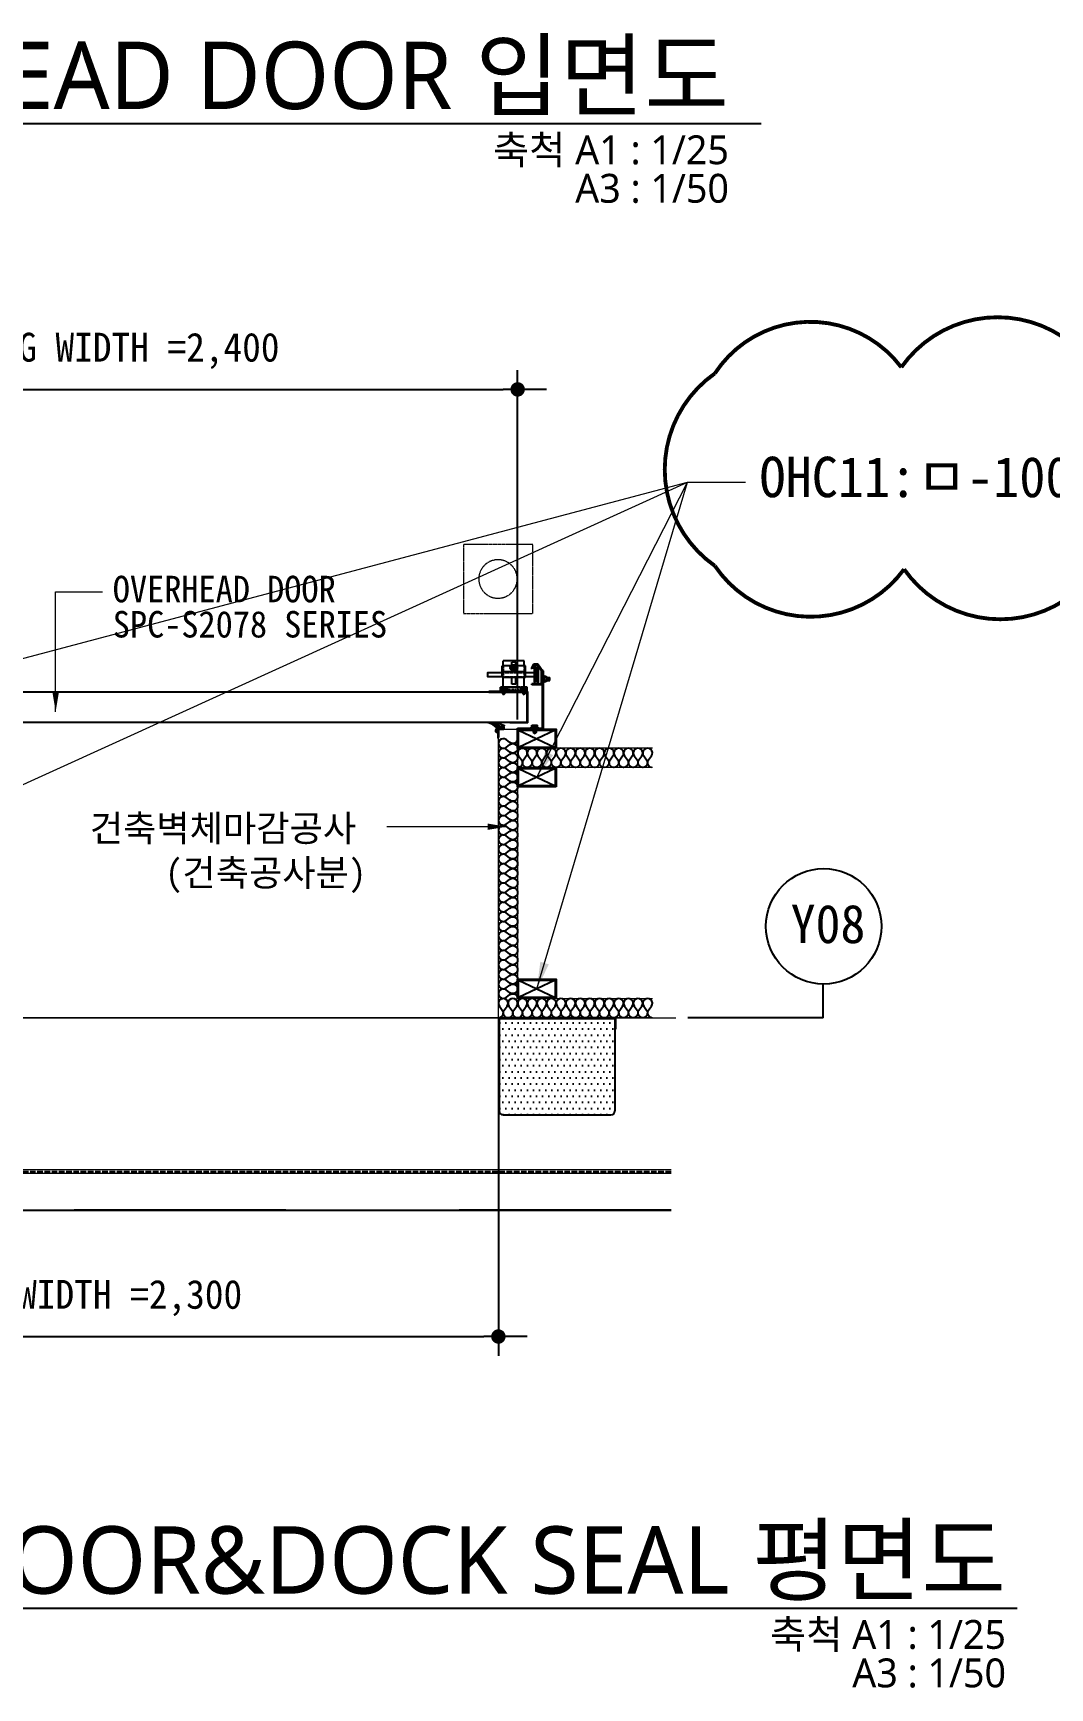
# Model space of a CAD drawing. Header units: millimetres. Extents: x 204328 to 274136, y -196910 to -178068.
# Drawn here: x 207627 to 210267, y -196893 to -192593 of the extents above; entities that cross this region are included whole.
import ezdxf
from ezdxf.enums import TextEntityAlignment as Align

# ---------------------------------------------------------------- set-up
doc = ezdxf.new("R2010")
doc.units = ezdxf.units.MM
for name, pattern in [('CEN', [62, 60, -1, 0, -1]), ('HID', [2, 1.1, -0.9]), ('HIDDEN', [0.375, 0.25, -0.125])]:
    doc.linetypes.add(name, pattern=pattern)
doc.layers.get('Defpoints').update_dxf_attribs({"color": 140})
for name, color, linetype in [('1212', 7, 'Continuous'), ('3', 3, 'Continuous'), ('dim', 7, 'Continuous'), ('HAT', 8, 'Continuous'), ('HFC-23-파이프', 3, 'Continuous'), ('OHD Frame', 2, 'Continuous'), ('OHD Panel', 5, 'Continuous'), ('Text', 3, 'Continuous')]:
    doc.layers.add(name, color=color, linetype=linetype)
for name, color, linetype, lineweight in [('A-AXIS-BUBL', 7, 'Continuous', 25), ('A-CNTL', 1, 'CEN', 15), ('A-DIMS', 7, 'Continuous', 25), ('A-ELEV-LIN3', 8, 'Continuous', 18), ('A-FLXX-HID2', 3, 'HID', 25), ('A-MKXS-TEXT1', 3, 'Continuous', 25), ('A-SECT-LIN1', 4, 'Continuous', 25), ('A-SSXM-ELEV', 8, 'Continuous', 18), ('A-WAXM-PANL', 6, 'Continuous', 20), ('A-XXXX-HID', 8, 'HIDDEN', 18), ('A-XXXX-INSL1', 15, 'Continuous', 18), ('A-XXXX-SYMB', 7, 'Continuous', 25), ('A-XXXX-TXT1', 3, 'Continuous', 25), ('A-XXXX-TXT2', 3, 'Continuous', 25)]:
    doc.layers.add(name, color=color, linetype=linetype, lineweight=lineweight)
doc.layers.add('REV-202205', color=20, linetype='Continuous', lineweight=25, plot=False)
doc.layers.add('면적용', color=30, linetype='Continuous', plot=False)
doc.styles.add('HY울릉도L', font='')
doc.styles.add('돋움체', font='')
doc.styles.add('맑은고딕', font='malgun.ttf')
doc.styles.get('HY울릉도L').set_extended_font_data('Dotum')
doc.styles.get('돋움체').set_extended_font_data('DotumChe')
doc.dimstyles.new('CDIM', dxfattribs={"dimtxt": 3, "dimasz": 1.5, "dimexe": 2, "dimexo": 1, "dimgap": 1, "dimtad": 1, "dimdec": 0, "dimrnd": 0.5, "dimzin": 0, "dimdsep": 32, "dimlunit": 6, "dimtxsty": 'HY울릉도L', "dimblk1": '_CIDOT', "dimblk2": '_CIDOT', "dimsah": 1, "dimcen": 5.5, "dimclrd": 2, "dimclre": 2, "dimclrt": 7, "dimadec": 0, "dimazin": 0, "dimtfac": 1, "dimtdec": 0, "dimtix": 1, "dimtmove": 2, "dimatfit": 1, "dimldrblk": '_CIDOT', "dimfxl": 1, "dimtolj": 1, "dimtzin": 0, "dimlwd": -1, "dimarcsym": 0})
doc.dimstyles.new('ISO-25', dxfattribs={"dimtxt": 2.5, "dimasz": 2.5, "dimexe": 1.25, "dimexo": 0.625, "dimtad": 1, "dimdsep": 46, "dimtxsty": 'Standard', "dimcen": 2.5, "dimadec": 0, "dimazin": 0, "dimtfac": 1, "dimtmove": 0, "dimatfit": 3, "dimfxl": 1, "dimarcsym": 0})

# ---------------------------------------------------------------- blocks, each defined once
blk = doc.blocks.new('b1')
at = {"layer": 'A-XXXX-HID'}
blk.add_lwpolyline([(0, 180), (180, 180), (180, 0), (0, 0), (0, 180)], dxfattribs=at)
blk.add_circle((90, 90), 50, dxfattribs=at)
blk = doc.blocks.new('2TRACK')
at = {"color": 2}
for p, q in [((-35.9, 54.2), (-35.9, 21)), ((-33.6, 54.2), (-33.6, 21.7)), ((-33.1, 57), (-7.9, 57)), ((-33.1, 54.7), (-7.9, 54.7)), ((-7.9, 57), (-7.9, 54.7)), ((-35.9, 21), (-23.7, 3.5)), ((-33.6, 21.7), (-22.5, 5.8)), ((-23.7, 3.5), (-12.1, 3.5)), ((-22.5, 5.8), (-13.5, 5.8)), ((-13.5, 5.8), (-8.3, 15.5)), ((-12.1, 3.5), (-6.3, 14.4)), ((-8.3, 15.5), (-6.3, 14.4))]:
    blk.add_line(p, q, dxfattribs=at)
for radius in [2.8, 0.5]:
    blk.add_arc((-33.1, 54.2), radius, 90, 180, dxfattribs=at)
blk = doc.blocks.new('78t angle')
at = {"color": 2}
for p, q in [((-45.3, 37.5), (-45.3, 35.2)), ((-45.3, 37.5), (18.9, 37.5)), ((-45.3, 35.2), (18.9, 35.2)), ((19.4, 34.7), (19.4, -113.5)), ((21.7, 34.7), (21.7, -113.5)), ((21.7, -113.5), (19.4, -113.5))]:
    blk.add_line(p, q, dxfattribs=at)
for radius in [2.8, 0.5]:
    blk.add_arc((18.9, 34.7), radius, 0, 90, dxfattribs=at)
blk = doc.blocks.new('프레임100X50X2.3T')
at = {"color": 1}
for p, q in [((105125.2, -46858.7), (105170.6, -46763.3)), ((105125.2, -46763.3), (105170.6, -46858.7))]:
    blk.add_line(p, q, dxfattribs=at)
at = {"layer": 'OHD Frame'}
for points in [[(105172.9, -46761), (105172.9, -46861), (105122.9, -46861), (105122.9, -46761)], [(105170.6, -46763.3), (105170.6, -46858.7), (105125.2, -46858.7), (105125.2, -46763.3)]]:
    blk.add_lwpolyline(points, close=True, dxfattribs=at)
blk = doc.blocks.new('_CIDOT')
at = {"color": 0, "linetype": 'ByBlock'}
blk.add_line((2, 0), (-1, 0), dxfattribs=at)
at = {"color": 0, "linetype": 'ByBlock', "const_width": 0.5}
blk.add_lwpolyline([(-0.25, 0, 1), (0.25, 0, 1)], format="xyb", close=True, dxfattribs=at)
blk = doc.blocks.new('*D64')
at = {"layer": 'A-DIMS', "lineweight": -2, "transparency": 16777216}
for p, q in [((206535.5, -195176.4), (206535.5, -196029.8)), ((208835.5, -195176.4), (208835.5, -196029.8))]:
    blk.add_line(p, q, dxfattribs=at)
at = {"layer": 'A-DIMS', "transparency": 16777216}
blk.add_line((206573, -195979.8), (208798, -195979.8), dxfattribs=at)
at = {"layer": 'Defpoints', "color": 0, "transparency": 16777216}
for p in [(206535.5, -195151.4), (208835.5, -195151.4), (208835.5, -195979.8)]:
    blk.add_point(p, dxfattribs=at)
at = {"layer": 'A-DIMS', "transparency": 16777216, "xscale": 37.5, "yscale": 37.5, "zscale": 37.5, "rotation": 180}
blk.add_blockref('_CIDOT', (206535.5, -195979.8), dxfattribs=at)
at = {"layer": 'A-DIMS', "transparency": 16777216, "xscale": 37.5, "yscale": 37.5, "zscale": 37.5}
blk.add_blockref('_CIDOT', (208835.5, -195979.8), dxfattribs=at)
at = {"layer": 'A-DIMS', "color": 3, "transparency": 16777216, "insert": (207685.5, -195879.8), "char_height": 75, "attachment_point": 5, "style": '돋움체'}
blk.add_mtext('\\A1;OPENING WIDTH =2,300', dxfattribs=at)
blk = doc.blocks.new('*D65')
at = {"layer": 'A-DIMS', "lineweight": -2, "transparency": 16777216}
for p, q in [((206485.5, -194376.4), (206485.5, -193468.8)), ((208885.5, -194376.4), (208885.5, -193468.8))]:
    blk.add_line(p, q, dxfattribs=at)
at = {"layer": 'A-DIMS', "transparency": 16777216}
blk.add_line((206523, -193518.8), (208848, -193518.8), dxfattribs=at)
at = {"layer": 'Defpoints', "color": 0, "transparency": 16777216}
for p in [(208885.5, -193518.8), (206485.5, -194401.4), (208885.5, -194401.4)]:
    blk.add_point(p, dxfattribs=at)
at = {"layer": 'A-DIMS', "transparency": 16777216, "xscale": 37.5, "yscale": 37.5, "zscale": 37.5, "rotation": 180}
blk.add_blockref('_CIDOT', (206485.5, -193518.8), dxfattribs=at)
at = {"layer": 'A-DIMS', "transparency": 16777216, "xscale": 37.5, "yscale": 37.5, "zscale": 37.5}
blk.add_blockref('_CIDOT', (208885.5, -193518.8), dxfattribs=at)
at = {"layer": 'A-DIMS', "color": 3, "transparency": 16777216, "insert": (207685.5, -193418.8), "char_height": 75, "attachment_point": 5, "style": '돋움체'}
blk.add_mtext('\\A1;OHD OPENING WIDTH =2,400', dxfattribs=at)

msp = doc.modelspace()

# ---------------------------------------------------------------- hatches: boundary and pattern name
h = msp.add_hatch()
h.set_pattern_fill('DOTS', color=256, scale=10)
h.set_pattern_definition([(0, (-62758.128, -65259.507), (7.9375, 15.875), [0, -15.875])])
h.paths.add_polyline_path([(209127.8, -195403.7, 0.414214), (209137.8, -195393.7), (209137.8, -195153.7), (208837.8, -195153.7), (208837.8, -195393.7, 0.414214), (208847.8, -195403.7)])
at = {"layer": 'HFC-23-파이프'}
h = msp.add_hatch(color=7, dxfattribs=at)
h.dxf.hatch_style = 1
h.paths.add_polyline_path([(208839.4, -194397), (208835.5, -194397), (208835.5, -194398.9), (208848.5, -194398.9), (208848.5, -194397), (208844.5, -194397), (208844.5, -194395.4), (208847.8, -194395.4), (208849, -194395.2), (208851.1, -194392.4), (208840.1, -194387.4), (208832.7, -194385.6), (208839.7, -194388.2), (208847.7, -194392.7), (208845.4, -194393.5), (208841.1, -194394.4), (208837.5, -194392.6), (208829.4, -194387.6), (208822.8, -194384.4), (208821.4, -194384.2), (208821.4, -194384.2), (208827.4, -194387.6), (208834.8, -194393.2), (208834.8, -194395.4), (208839.4, -194395.4)])
h.paths.add_polyline_path([(208831.7, -194400.5, -0.154527), (208831.7, -194401.1), (208830.8, -194403.6, -0.170014), (208830.4, -194404.1, 1.840759), (208833.4, -194405.5), (208833.5, -194401.9), (208832.3, -194395.2), (208823.7, -194389.6), (208813.2, -194385.1), (208808.1, -194384.2), (208811.1, -194385.2), (208821.7, -194390.6), (208830.7, -194397)])

# ---------------------------------------------------------------- linework, layer by layer
at = {"color": 4}
for p, q in [((208845.1, -194267.1), (208845.1, -194252.5)), ((208902.5, -194223.8), (208847.5, -194223.8)), ((208847.5, -194237.1), (208847.5, -194223.8)), ((208902.5, -194237.1), (208902.5, -194223.8)), ((208905.6, -194267.1), (208905.6, -194252.5)), ((208857.2, -194292.3), (208840.7, -194292.3)), ((208840.7, -194303.8), (208840.7, -194292.3)), ((208910, -194301.6), (208840.7, -194301.6)), ((208847.5, -194292.3), (208847.5, -194267.1)), ((208857.2, -194292.3), (208857.2, -194301.6)), ((208858.4, -194293.9), (208857.2, -194293.9)), ((208858.4, -194300), (208857.2, -194300)), ((208892.4, -194292.3), (208858.4, -194292.3)), ((208858.4, -194292.3), (208858.4, -194301.6)), ((208881.1, -194285.1), (208870.1, -194285.1)), ((208892.4, -194292.3), (208892.4, -194301.6)), ((208893.5, -194293.9), (208892.4, -194293.9)), ((208893.5, -194300), (208892.4, -194300)), ((208910, -194292.3), (208893.5, -194292.3)), ((208893.5, -194292.3), (208893.5, -194301.6)), ((208902.5, -194292.3), (208902.5, -194267.1)), ((208910, -194303.8), (208910, -194292.3))]:
    msp.add_line(p, q, dxfattribs=at)
at = {"color": 1, "linetype": 'HIDDEN', "ltscale": 3}
for p, q in [((208845.1, -194254.3), (208905.6, -194254.3)), ((208845.1, -194265.3), (208905.6, -194265.3))]:
    msp.add_line(p, q, dxfattribs=at)
at = {"color": 8, "linetype": 'HIDDEN', "ltscale": 3}
for p, q in [((208847.5, -194237.1), (208847.5, -194267.1)), ((208902.5, -194237.1), (208902.5, -194267.1))]:
    msp.add_line(p, q, dxfattribs=at)
at = {"color": 2}
for p, q in [((208810.7, -194305.4), (208910.5, -194305.4)), ((208910.5, -194383.4), (208910.5, -194305.4)), ((208912.1, -194385), (208912.1, -194303.8)), ((208865.6, -194385), (208865.6, -194383.4)), ((208865.6, -194383.4), (208910.5, -194383.4))]:
    msp.add_line(p, q, dxfattribs=at)
for p, q in [((208829.5, -194401.2), (208829.5, -194401.9)), ((208831.7, -194400.5), (208830.7, -194397)), ((208830.8, -194403.6), (208831.7, -194401.1)), ((208831, -194401.2), (208831, -194402.8)), ((208834, -194395.9), (208834, -194405.9)), ((208834, -194410.7), (208834, -194423.7)), ((208834.5, -194395.4), (208838.2, -194395.4)), ((208835.5, -194396.9), (208835.5, -194399.9)), ((208835.5, -194396.9), (208838.2, -194396.9)), ((208839.4, -194397), (208835.5, -194397)), ((208835.5, -194397), (208835.5, -194398.9)), ((208835.5, -194398.9), (208848.5, -194398.9)), ((208835.5, -194399.9), (208848.5, -194399.9)), ((208835.5, -194401.9), (208835.5, -194423.7)), ((208836, -194401.4), (208849.5, -194401.4)), ((208839.4, -194395.4), (208839.4, -194397)), ((208844.5, -194397), (208844.5, -194395.4)), ((208844.5, -194395.4), (208847.8, -194395.4)), ((208848.5, -194397), (208844.5, -194397)), ((208845.7, -194395.4), (208849.5, -194395.4)), ((208845.7, -194396.9), (208848.5, -194396.9)), ((208848.5, -194396.9), (208848.5, -194399.9)), ((208848.5, -194398.9), (208848.5, -194397)), ((208850, -194395.9), (208850, -194400.9)), ((209678.7, -195151.4), (209327.4, -195151.4))]:
    msp.add_line(p, q)
at = {"color": 7}
for p, q in [((208887.8, -194503.7), (208983.2, -194549.1)), ((208983.2, -194503.7), (208887.8, -194549.1)), ((208887.8, -195053.7), (208983.2, -195099.1)), ((208983.2, -195053.7), (208887.8, -195099.1))]:
    msp.add_line(p, q, dxfattribs=at)
at = {"color": 3}
for points in [[(208845.1, -194265.3), (208808.4, -194265.3), (208808.4, -194254.3), (208845.1, -194254.3)], [(208905.6, -194254.3), (208928.4, -194254.3)], [(208928.4, -194265.3), (208905.6, -194265.3)]]:
    msp.add_lwpolyline(points, dxfattribs=at)
msp.add_lwpolyline([(208928.4, -194242.1), (208928.4, -194277.6, 0.414214), (208933.9, -194283.1), (208933.9, -194283.1, 0.414214), (208939.4, -194277.6), (208939.4, -194242.1, 0.414214), (208933.9, -194236.6), (208933.9, -194236.6, 0.414214)], format="xyb", close=True, dxfattribs=at)
for points in [[(208830.7, -194397), (208821.7, -194390.6), (208811.1, -194385.2), (208808.1, -194384.2), (208813.2, -194385.1), (208823.7, -194389.6), (208832.3, -194395.2), (208833.5, -194401.9), (208833.4, -194405.5)], [(208839.4, -194395.4), (208834.8, -194395.4), (208834.8, -194393.2), (208827.4, -194387.6), (208821.4, -194384.2), (208822.8, -194384.4), (208829.4, -194387.6), (208837.5, -194392.6), (208841.1, -194394.4), (208845.4, -194393.5), (208847.7, -194392.7), (208839.7, -194388.2), (208832.7, -194385.6), (208840.1, -194387.4), (208851.1, -194392.4), (208849, -194395.2), (208847.8, -194395.4)]]:
    msp.add_lwpolyline(points)
for centre, radius, start, end in [((208831.5, -194405.9), 4, 126.8699, 287.4576), ((208831.5, -194405.9), 2.5, 115.3769, 0), ((208828.5, -194401.9), 1, 306.8699, 0), ((208830.2, -194401.2), 0.75, 0, 180), ((208831.5, -194405.8), 2, 122.2035, 8.1507), ((208830, -194402.8), 1, 295.3769, 0), ((208829.9, -194403.3), 1, 302.2035, 340.7988), ((208830.7, -194400.8), 1, 340.7988, 15.9357), ((208833, -194410.7), 1, 0, 107.4576), ((208834.5, -194395.9), 0.5, 90, 180), ((208834.7, -194423.7), 0.75, 180, 0), ((208836, -194401.9), 0.5, 90, 180), ((208838.2, -194396.2), 0.75, 270, 90), ((208845.7, -194396.2), 0.75, 90, 270), ((208849.5, -194395.9), 0.5, 0, 90), ((208849.5, -194400.9), 0.5, 270, 0)]:
    msp.add_arc(centre, radius, start, end)
at = {"layer": '1212', "color": 4}
for p, q in [((208868.7, -194237.1), (208845.1, -194237.1)), ((208845.1, -194252.5), (208845.1, -194237.1)), ((208905.6, -194252.5), (208845.1, -194252.5)), ((208870.1, -194235.3), (208870.1, -194227.3)), ((208881.1, -194227.3, 0), (208870.1, -194227.3, 0)), ((208881.1, -194235.8), (208881.1, -194227.3)), ((208905.6, -194237.1), (208882.1, -194237.1)), ((208905.6, -194252.5), (208905.6, -194237.1)), ((208910, -194301.6), (208840.7, -194301.6)), ((208905.6, -194267.1), (208845.1, -194267.1)), ((208870.1, -194285.1), (208870.1, -194267.1)), ((208881.1, -194285.1), (208881.1, -194267.1))]:
    msp.add_line(p, q, dxfattribs=at)
at = {"layer": '1212', "color": 3}
for p, q in [((208870.9, -194234.2), (208865.6, -194241)), ((208865.6, -194241), (208865.6, -194243.3)), ((208870.9, -194251.2), (208865.6, -194243.3)), ((208870.9, -194234.2), (208879.8, -194234.2)), ((208870.9, -194251.2), (208870.9, -194248.2)), ((208870.9, -194251.2), (208879.8, -194251.2)), ((208871.1, -194239.1), (208871.1, -194241.3)), ((208879.7, -194239.1), (208879.7, -194241.3)), ((208879.8, -194234.2), (208885.2, -194241)), ((208879.8, -194251.2), (208885.2, -194243.3)), ((208879.8, -194251.2), (208879.8, -194248.2)), ((208885.2, -194241), (208885.2, -194243.3)), ((208952.5, -194278.7), (208952.5, -194263.7)), ((208952.5, -194278.4), (208952.5, -194263.9)), ((208954.5, -194278.7), (208954.5, -194263.7)), ((208954.5, -194263.9), (208959.5, -194263.9)), ((208959.5, -194263.9), (208959.5, -194278.4)), ((208842.6, -194300), (208855, -194300)), ((208842.6, -194301.6), (208842.6, -194300)), ((208843.9, -194296.1), (208853.7, -194296.1)), ((208843.9, -194300), (208843.9, -194296.1)), ((208848.8, -194305.4), (208846.4, -194308.1)), ((208846.4, -194305.4), (208846.4, -194310)), ((208846.5, -194300), (208846.5, -194296.1)), ((208850.9, -194305.4), (208846.5, -194310.1)), ((208851.3, -194307.2), (208847.6, -194311.2)), ((208851.2, -194300), (208851.2, -194296.1)), ((208851.3, -194305.4), (208851.3, -194310)), ((208853.7, -194300), (208853.7, -194296.1)), ((208855, -194301.6), (208855, -194300)), ((208895.3, -194301.6), (208895.3, -194300)), ((208895.3, -194300), (208907.7, -194300)), ((208896.6, -194296.1), (208906.5, -194296.1)), ((208896.6, -194300), (208896.6, -194296.1)), ((208901.5, -194305.4), (208899.1, -194308.1)), ((208899.1, -194305.4), (208899.1, -194310)), ((208899.2, -194300), (208899.2, -194296.1)), ((208903.6, -194305.4), (208899.2, -194310.1)), ((208904, -194307.2), (208900.3, -194311.2)), ((208903.9, -194300), (208903.9, -194296.1)), ((208904, -194305.4), (208904, -194310)), ((208906.5, -194300), (208906.5, -194296.1)), ((208907.7, -194301.6), (208907.7, -194300)), ((208959.5, -194267.5), (208954.5, -194267.5)), ((208959.5, -194274.8), (208954.5, -194274.8)), ((208959.5, -194278.4), (208954.5, -194278.4)), ((208959.5, -194267.2), (208969.2, -194267.2)), ((208959.5, -194269.3), (208959.8, -194267.2)), ((208959.5, -194275.2), (208969.2, -194275.2)), ((208960.2, -194275.2), (208961.5, -194267.2)), ((208961.9, -194275.2), (208963.3, -194267.2)), ((208963.7, -194275.2), (208965, -194267.2)), ((208965.4, -194275.2), (208966.7, -194267.2)), ((208967.1, -194275.2), (208968.5, -194267.2)), ((208968.9, -194275.2), (208969.2, -194273.2)), ((208969.2, -194275.2), (208969.2, -194267.2)), ((208846.4, -194310), (208848.8, -194312.5)), ((208851.3, -194310), (208848.8, -194312.5)), ((208899.1, -194310), (208901.5, -194312.5)), ((208904, -194310), (208901.5, -194312.5)), ((208922.5, -194396.7), (208922.5, -194391.2)), ((208922.5, -194391.2), (208936.8, -194391.2)), ((208926.3, -194396.7), (208926.3, -194391.2)), ((208933, -194396.7), (208933, -194391.2)), ((208936.8, -194396.7), (208936.8, -194391.2)), ((208920.7, -194396.7), (208938.6, -194396.7)), ((208920.7, -194399.1), (208920.7, -194396.7)), ((208929.6, -194403.7), (208926.1, -194407.5)), ((208926.1, -194403.7), (208926.1, -194410.3)), ((208926.6, -194403.7), (208926.1, -194404.3)), ((208926.1, -194410.3), (208929.7, -194413.9)), ((208932.6, -194403.7), (208926.4, -194410.5)), ((208933.2, -194406.3), (208927.9, -194412.1)), ((208933.2, -194410.3), (208929.7, -194413.9)), ((208933.2, -194403.7), (208933.2, -194410.3)), ((208938.6, -194399.1), (208938.6, -194396.7))]:
    msp.add_line(p, q, dxfattribs=at)
at = {"layer": '1212', "color": 2}
for p, q in [((208810.7, -194303.8), (208810.7, -194305.4)), ((208912.1, -194303.8), (208810.7, -194303.8)), ((208912.1, -194385), (208865.6, -194385))]:
    msp.add_line(p, q, dxfattribs=at)
at = {"layer": '1212', "linetype": 'HIDDEN', "ltscale": 10}
for p, q in [((208857.2, -194293.9), (208840.7, -194293.9)), ((208842.6, -194300), (208840.7, -194300)), ((208857.2, -194300), (208855, -194300)), ((208892.4, -194293.9), (208858.4, -194293.9)), ((208892.4, -194300), (208858.4, -194300)), ((208893.5, -194293.9), (208910, -194293.9)), ((208893.5, -194300), (208895.3, -194300)), ((208907.7, -194300), (208910, -194300))]:
    msp.add_line(p, q, dxfattribs=at)
at = {"layer": '1212'}
for p, q in [((208855, -194301.6), (208842.6, -194301.6)), ((208907.7, -194301.6), (208895.3, -194301.6))]:
    msp.add_line(p, q, dxfattribs=at)
at = {"layer": '1212', "color": 3}
msp.add_lwpolyline([(208947.9, -194277.5), (208947.9, -194264.9)], dxfattribs=at)
for centre, radius, start, end in [((208834.4, -194270.8), 42.9, 31.6998, 43.4248), ((208875.4, -194274.1), 26.2, 80.2075, 99.7925), ((208916.4, -194270.8), 42.9, 136.5752, 148.3002), ((208967.2, -194271.2), 20.3, 161.9614, 198.0386), ((208953.5, -194263.7), 1, 90, 180), ((208953.5, -194263.7), 1, 0, 90), ((208953.5, -194278.7), 1, 180, 270), ((208953.5, -194278.7), 1, 270, 0)]:
    msp.add_arc(centre, radius, start, end, dxfattribs=at)
msp.add_ellipse((208875.4, -194241.3), major_axis=(-7.39, 0), ratio=0.851726, dxfattribs=at)
for points, knots in [([(208871.1, -194239.1), (208871.1, -194239.5), (208871.1, -194239.8), (208871.4, -194240.4), (208871.7, -194240.8), (208872.3, -194241.4), (208872.7, -194241.7), (208873.7, -194242.1), (208874.2, -194242.3), (208875.3, -194242.4), (208875.9, -194242.4), (208877, -194242.1), (208877.5, -194241.9), (208878.4, -194241.4), (208878.8, -194241.1), (208879.3, -194240.5), (208879.5, -194240.2), (208879.7, -194239.5), (208879.7, -194239.2), (208879.6, -194238.6), (208879.5, -194238.2), (208879.2, -194237.6), (208878.9, -194237.2), (208878.1, -194236.7), (208877.7, -194236.4), (208876.7, -194236.1), (208876.1, -194235.9), (208875, -194235.9), (208874.4, -194236), (208873.3, -194236.3), (208872.8, -194236.5), (208872.1, -194237.1), (208871.8, -194237.4), (208871.3, -194238.1), (208871.2, -194238.4), (208871.1, -194238.9), (208871.1, -194239), (208871.1, -194239.1)], [0, 0, 0, 0, 0.360137, 0.360137, 0.720273, 0.720273, 1.08041, 1.08041, 1.440547, 1.440547, 1.800683, 1.800683, 2.16082, 2.16082, 2.520957, 2.520957, 2.881093, 2.881093, 3.24123, 3.24123, 3.601367, 3.601367, 3.961504, 3.961504, 4.32164, 4.32164, 4.681777, 4.681777, 5.041914, 5.041914, 5.40205, 5.40205, 5.762187, 5.762187, 6.122324, 6.122324, 6.283185, 6.283185, 6.283185, 6.283185]), ([(208871.1, -194241.3), (208871.1, -194241.6), (208871.1, -194242), (208871.4, -194242.6), (208871.7, -194243), (208872.3, -194243.6), (208872.7, -194243.8), (208873.7, -194244.3), (208874.2, -194244.4), (208875.3, -194244.6), (208875.9, -194244.5), (208877, -194244.3), (208877.5, -194244.1), (208878.4, -194243.6), (208878.8, -194243.3), (208879.3, -194242.7), (208879.5, -194242.3), (208879.7, -194241.8), (208879.7, -194241.6), (208879.7, -194241.3)], [6.283185, 6.283185, 6.283185, 6.283185, 6.643322, 6.643322, 7.003459, 7.003459, 7.363595, 7.363595, 7.723732, 7.723732, 8.083869, 8.083869, 8.444005, 8.444005, 8.804142, 8.804142, 9.164279, 9.164279, 9.424826, 9.424826, 9.424826, 9.424826])]:
    msp.add_open_spline(points, degree=3, knots=knots, dxfattribs=at)
at = {"layer": '3', "color": 8}
for points in [[(208928.9, -194277.8), (208928.9, -194241.8)], [(208930, -194279.3), (208930, -194240.3)], [(208931.9, -194279.9), (208931.9, -194239.7)], [(208935.1, -194279.9), (208935.1, -194239.7)], [(208937.1, -194279.3), (208937.1, -194240.3)], [(208938.2, -194277.8), (208938.2, -194241.8)]]:
    msp.add_lwpolyline(points, dxfattribs=at)
at = {"layer": 'A-AXIS-BUBL', "ltscale": 0.2}
msp.add_line((209678.7, -195151.4), (209678.7, -195063.9), dxfattribs=at)
msp.add_circle((209680.1, -194913.9), 150, dxfattribs=at)
at = {"layer": 'A-CNTL', "ltscale": 300}
msp.add_lwpolyline([(206138.1, -195151.4), (209296.4, -195151.4)], dxfattribs=at)
at = {"layer": 'A-ELEV-LIN3'}
for q in [(206535.5, -195151.4), (206585.5, -195151.4)]:
    msp.add_line((208835.5, -195151.4), q, dxfattribs=at)
at = {"layer": 'A-FLXX-HID2', "ltscale": 500}
msp.add_lwpolyline([(209283.8, -195651.4), (206138.1, -195651.4)], dxfattribs=at)
at = {"layer": 'A-SECT-LIN1', "color": 2, "linetype": 'HIDDEN', "ltscale": 50}
for points in [[(206138.1, -195550.7), (209283.8, -195550.7)], [(209283.8, -195552.1), (206138.1, -195552.1)]]:
    msp.add_lwpolyline(points, dxfattribs=at)
at = {"layer": 'A-SSXM-ELEV'}
for p, q in [((209283.8, -195546.9), (206138.1, -195546.9)), ((209283.8, -195555.9), (206138.1, -195555.9))]:
    msp.add_line(p, q, dxfattribs=at)
at = {"layer": 'A-WAXM-PANL'}
msp.add_lwpolyline([(209235.5, -195151.4), (208835.5, -195151.4), (208835.5, -194401.4), (208885.5, -194401.4), (208885.5, -195101.4), (209235.5, -195101.4)], dxfattribs=at)
at = {"layer": 'A-XXXX-INSL1'}
msp.add_line((209235.5, -194501.4), (208885.5, -194501.4), dxfattribs=at)
msp.add_lwpolyline([(209235.5, -194451.4), (208885.5, -194451.4)], dxfattribs=at)
at = {"layer": 'A-XXXX-SYMB'}
for p, q in [((206409.2, -192827.9), (209517.5, -192827.9)), ((205686.3, -196685.5), (210182.3, -196685.5))]:
    msp.add_line(p, q, dxfattribs=at)
at = {"layer": 'dim', "color": 7}
for p, q in [((208837.8, -195153.7), (208837.8, -195393.7)), ((209137.8, -195153.7), (209137.8, -195393.7)), ((208847.8, -195403.7), (209127.8, -195403.7))]:
    msp.add_line(p, q, dxfattribs=at)
for points in [[(208835.5, -195151.4), (208835.5, -195181.4)], [(209140.1, -195151.4), (208835.5, -195151.4), (208835.5, -195181.4)], [(208837.8, -195153.7), (209137.8, -195153.7), (209137.8, -195181.4)], [(208837.8, -195181.4), (208837.8, -195153.7)], [(209140.1, -195181.4), (209140.1, -195181.4), (209140.1, -195151.4)], [(209140.1, -195181.4), (209140.1, -195151.4)], [(208835.5, -195181.4), (208837.8, -195181.4)], [(209140.1, -195181.4), (209137.8, -195181.4)]]:
    msp.add_lwpolyline(points, dxfattribs=at)
for centre, start, end in [((208847.8, -195393.7), 180, 270), ((209127.8, -195393.7), 270, 0)]:
    msp.add_arc(centre, 10, start, end, dxfattribs=at)
at = {"layer": 'HAT'}
for points in [[(208885.5, -194426.4, -0.618034), (208865.5, -194436.4), (208855.5, -194428.9, 2), (208855.5, -194448.9), (208865.5, -194441.4, -2), (208865.5, -194461.4), (208855.5, -194453.9, 2), (208855.5, -194473.9), (208865.5, -194466.4, -2), (208865.5, -194486.4), (208855.5, -194478.9, 2), (208855.5, -194498.9), (208865.5, -194491.4, -2), (208865.5, -194511.4), (208855.5, -194503.9, 2), (208855.5, -194523.9), (208865.5, -194516.4, -2), (208865.5, -194536.4), (208855.5, -194528.9, 2), (208855.5, -194548.9), (208865.5, -194541.4, -2), (208865.5, -194561.4), (208855.5, -194553.9, 2), (208855.5, -194573.9), (208865.5, -194566.4, -2), (208865.5, -194586.4), (208855.5, -194578.9, 2), (208855.5, -194598.9), (208865.5, -194591.4, -2), (208865.5, -194611.4), (208855.5, -194603.9, 2), (208855.5, -194623.9), (208865.5, -194616.4, -2), (208865.5, -194636.4), (208855.5, -194628.9, 2), (208855.5, -194648.9), (208865.5, -194641.4, -2), (208865.5, -194661.4), (208855.5, -194653.9, 2), (208855.5, -194673.9), (208865.5, -194666.4, -2), (208865.5, -194686.4), (208855.5, -194678.9, 2), (208855.5, -194698.9), (208865.5, -194691.4, -2), (208865.5, -194711.4), (208855.5, -194703.9, 2), (208855.5, -194723.9), (208865.5, -194716.4, -2), (208865.5, -194736.4), (208855.5, -194728.9, 2), (208855.5, -194748.9), (208865.5, -194741.4, -2), (208865.5, -194761.4), (208855.5, -194753.9, 2), (208855.5, -194773.9), (208865.5, -194766.4, -0.509758), (208884.8, -194772.4)], [(209232.8, -194501, -0.545796), (209225.5, -194481.3), (209233, -194471.3, 2), (209213, -194471.3), (209220.5, -194481.3, -2), (209200.5, -194481.3), (209208, -194471.3, 2), (209188, -194471.3), (209195.5, -194481.3, -2), (209175.5, -194481.3), (209183, -194471.3, 2), (209163, -194471.3), (209170.5, -194481.3, -2), (209150.5, -194481.3), (209158, -194471.3, 2), (209138, -194471.3), (209145.5, -194481.3, -2), (209125.5, -194481.3), (209133, -194471.3, 2), (209113, -194471.3), (209120.5, -194481.3, -2), (209100.5, -194481.3), (209108, -194471.3, 2), (209088, -194471.3), (209095.5, -194481.3, -2), (209075.5, -194481.3), (209083, -194471.3, 2), (209063, -194471.3), (209070.5, -194481.3, -2), (209050.5, -194481.3), (209058, -194471.3, 2), (209038, -194471.3), (209045.5, -194481.3, -2), (209025.5, -194481.3), (209033, -194471.3, 2), (209013, -194471.3), (209020.5, -194481.3, -2), (209000.5, -194481.3), (209008, -194471.3, 2), (208988, -194471.3), (208995.5, -194481.3, -2), (208975.5, -194481.3), (208983, -194471.3, 2), (208963, -194471.3), (208970.5, -194481.3, -2), (208950.5, -194481.3), (208958, -194471.3, 2), (208938, -194471.3), (208945.5, -194481.3, -2), (208925.5, -194481.3), (208933, -194471.3, 2), (208913, -194471.3), (208920.5, -194481.3, -2), (208900.5, -194481.3), (208908, -194471.3, 2), (208888, -194471.3), (208895.5, -194481.3, -0.509758), (208889.5, -194500.6)], [(208885.5, -194751.4, -0.618034), (208865.5, -194761.4), (208855.5, -194753.9, 2), (208855.5, -194773.9), (208865.5, -194766.4, -2), (208865.5, -194786.4), (208855.5, -194778.9, 2), (208855.5, -194798.9), (208865.5, -194791.4, -2), (208865.5, -194811.4), (208855.5, -194803.9, 2), (208855.5, -194823.9), (208865.5, -194816.4, -2), (208865.5, -194836.4), (208855.5, -194828.9, 2), (208855.5, -194848.9), (208865.5, -194841.4, -2), (208865.5, -194861.4), (208855.5, -194853.9, 2), (208855.5, -194873.9), (208865.5, -194866.4, -2), (208865.5, -194886.4), (208855.5, -194878.9, 2), (208855.5, -194898.9), (208865.5, -194891.4, -2), (208865.5, -194911.4), (208855.5, -194903.9, 2), (208855.5, -194923.9), (208865.5, -194916.4, -2), (208865.5, -194936.4), (208855.5, -194928.9, 2), (208855.5, -194948.9), (208865.5, -194941.4, -2), (208865.5, -194961.4), (208855.5, -194953.9, 2), (208855.5, -194973.9), (208865.5, -194966.4, -2), (208865.5, -194986.4), (208855.5, -194978.9, 2), (208855.5, -194998.9), (208865.5, -194991.4, -2), (208865.5, -195011.4), (208855.5, -195003.9, 2), (208855.5, -195023.9), (208865.5, -195016.4, -2), (208865.5, -195036.4), (208855.5, -195028.9, 2), (208855.5, -195048.9), (208865.5, -195041.4, -2), (208865.5, -195061.4), (208855.5, -195053.9, 2), (208855.5, -195073.9), (208865.5, -195066.4, -2), (208865.5, -195086.4), (208855.5, -195078.9, 2), (208855.5, -195098.9), (208865.5, -195091.4, -0.509758), (208884.8, -195097.4)], [(209232.8, -195151.1, -0.545796), (209225.5, -195131.4), (209233, -195121.4, 2), (209213, -195121.4), (209220.5, -195131.4, -2), (209200.5, -195131.4), (209208, -195121.4, 2), (209188, -195121.4), (209195.5, -195131.4, -2), (209175.5, -195131.4), (209183, -195121.4, 2), (209163, -195121.4), (209170.5, -195131.4, -2), (209150.5, -195131.4), (209158, -195121.4, 2), (209138, -195121.4), (209145.5, -195131.4, -2), (209125.5, -195131.4), (209133, -195121.4, 2), (209113, -195121.4), (209120.5, -195131.4, -2), (209100.5, -195131.4), (209108, -195121.4, 2), (209088, -195121.4), (209095.5, -195131.4, -2), (209075.5, -195131.4), (209083, -195121.4, 2), (209063, -195121.4), (209070.5, -195131.4, -2), (209050.5, -195131.4), (209058, -195121.4, 2), (209038, -195121.4), (209045.5, -195131.4, -2), (209025.5, -195131.4), (209033, -195121.4, 2), (209013, -195121.4), (209020.5, -195131.4, -2), (209000.5, -195131.4), (209008, -195121.4, 2), (208988, -195121.4), (208995.5, -195131.4, -2), (208975.5, -195131.4), (208983, -195121.4, 2), (208963, -195121.4), (208970.5, -195131.4, -2), (208950.5, -195131.4), (208958, -195121.4, 2), (208938, -195121.4), (208945.5, -195131.4, -2), (208925.5, -195131.4), (208933, -195121.4, 2), (208913, -195121.4), (208920.5, -195131.4, -2), (208900.5, -195131.4), (208908, -195121.4, 2), (208888, -195121.4), (208895.5, -195131.4, -2), (208875.5, -195131.4), (208883, -195121.4, 2), (208863, -195121.4), (208870.5, -195131.4, -2), (208850.5, -195131.4), (208858, -195121.4, 2), (208838, -195121.4), (208845.5, -195131.4, -0.509758), (208839.5, -195150.8)]]:
    msp.add_lwpolyline(points, format="xyb", dxfattribs=at)
at = {"layer": 'OHD Frame', "color": 7}
for points in [[(208985.5, -194551.4), (208885.5, -194551.4), (208885.5, -194501.4), (208985.5, -194501.4)], [(208983.2, -194549.1), (208887.8, -194549.1), (208887.8, -194503.7), (208983.2, -194503.7)], [(208985.5, -195101.4), (208885.5, -195101.4), (208885.5, -195051.4), (208985.5, -195051.4)], [(208983.2, -195099.1), (208887.8, -195099.1), (208887.8, -195053.7), (208983.2, -195053.7)]]:
    msp.add_lwpolyline(points, close=True, dxfattribs=at)
at = {"layer": 'OHD Panel'}
msp.add_lwpolyline([(206460.5, -194383.4), (208910.5, -194383.4), (208910.5, -194305.4), (206460.5, -194305.4)], close=True, dxfattribs=at)
at = {"layer": 'REV-202205', "const_width": 10, "elevation": 0}
msp.add_lwpolyline([(211388.9, -193986, -0.520567), (210888.9, -193986, -0.520567), (210388.9, -193986, -0.520567), (209888.9, -193986, -0.520567), (209397.6, -193977.3, -0.520567), (209397.6, -193477.3, -0.520567), (209881.7, -193461.4, -0.520567), (210381.7, -193461.4, -0.520567), (210881.7, -193461.4, -0.520567), (211381.7, -193461.4, -0.520567)], format="xyb", close=True, dxfattribs=at)
at = {"layer": '면적용', "color": 61}
msp.add_lwpolyline([(206138.1, -195651.4), (209283.8, -195651.4)], dxfattribs=at)
at = {"layer": '면적용', "color": 151}
msp.add_lwpolyline([(206138.1, -195651.4), (209283.8, -195651.4)], dxfattribs=at)

# ---------------------------------------------------------------- block references
at = {"xscale": -1, "rotation": 180}
for name, p in [('b1', (208744.5, -193921.4)), ('78t angle', (208930.8, -194363.9))]:
    msp.add_blockref(name, p, dxfattribs=at)
for name, p, rotation in [('2TRACK', (208914.2, -194229.4), 180), ('프레임100X50X2.3T', (255746.4, -89278.6), 270)]:
    msp.add_blockref(name, p, dxfattribs=dict(rotation=rotation))

# ---------------------------------------------------------------- texts
at = {"layer": 'A-MKXS-TEXT1', "color": 0, "insert": (209513.4, -193826.8, 0), "char_height": 105, "attachment_point": 7, "style": '돋움체'}
msp.add_mtext('OHC11:ㅁ-100X50X3.2(SRT275)', dxfattribs=at)
at = {"layer": 'A-XXXX-TXT1', "style": '맑은고딕'}
for s, height, p in [('OVERHEAD DOOR 입면도', 175, (209434.2, -192702.9)), ('축척 A1 : 1/25', 75, (209434.2, -192896.2)), ('A3 : 1/50', 75, (209434.2, -192996.2)), ('OVERHEAD DOOR&DOCK SEAL 평면도', 175, (210153.6, -196560.5)), ('축척 A1 : 1/25', 75, (210153.6, -196753.8)), ('A3 : 1/50', 75, (210153.6, -196853.8))]:
    msp.add_text(s, height=height, dxfattribs=at).set_placement(p, align=Align.MIDDLE_RIGHT)
at = {"layer": 'A-XXXX-TXT2', "ltscale": 0.2, "style": '돋움체'}
msp.add_text('Y08', height=100, dxfattribs=at).set_placement((209691.4, -194908.4), align=Align.MIDDLE)
at = {"layer": 'Text', "color": 0, "style": '돋움체'}
for s, height, p in [('OVERHEAD DOOR', 68.898, (207834.2, -194072, 0)), ('SPC-S2078 SERIES', 68.898, (207834.2, -194163.5, 0)), ('건축벽체마감공사', 68.9, (207774.5, -194693.4, 0)), ('(건축공사분)', 68.9, (207970.5, -194809.2, 0))]:
    msp.add_text(s, height=height, dxfattribs=at).set_placement(p)

# ---------------------------------------------------------------- dimensions: what is measured, and where the dimension line sits
at = {"layer": 'A-DIMS'}
for base, p1, p2, text, picture, middle in [((208885.5, -193518.8), (206485.5, -194401.4), (208885.5, -194401.4), 'OHD OPENING WIDTH =<>', '*D65', (207685.5, -193418.8)), ((208835.5, -195979.8), (206535.5, -195151.4), (208835.5, -195151.4), 'OPENING WIDTH =<>', '*D64', (207685.5, -195879.8))]:
    dim = msp.add_linear_dim(base=base, p1=p1, p2=p2, text=text, dimstyle='CDIM', override={"dimscale": 25, "dimtxsty": '돋움체', "dimclrd": 256, "dimclre": 256, "dimclrt": 3}, dxfattribs=at)
    dim.commit()
    dim.dimension.update_dxf_attribs({"geometry": picture, "text_midpoint": middle, "dimtype": 160})

# ---------------------------------------------------------------- leaders
for points, override in [([(206435.5, -194526.4), (209326.8, -193759.9), (209476.8, -193759.9)], {"dimasz": 70, "dimtad": 0, "dimclrd": 1, "dimlwd": 9}), ([(206435.5, -195076.4), (209326.8, -193759.9), (209476.8, -193759.9)], {"dimasz": 70, "dimtad": 0, "dimclrd": 1, "dimlwd": 9}), ([(208935.5, -194526.4), (209326.8, -193759.9), (209476.8, -193759.9)], {"dimasz": 70, "dimtad": 0, "dimclrd": 1, "dimlwd": 9}), ([(208935.5, -195076.4), (209326.8, -193759.9), (209476.8, -193759.9)], {"dimasz": 70, "dimtad": 0, "dimclrd": 1, "dimlwd": 9}), ([(207685.9, -194356.6, 0), (207685.9, -194045.2, 0), (207807.9, -194045.2, 0)], {"dimasz": 50, "dimtad": 0, "dimclrd": 1, "dimlwd": 9}), ([(208857.6, -194655.1), (208545.5, -194655.1)], {"dimasz": 50, "dimtad": 0, "dimclrd": 1, "dimlwd": 9})]:
    msp.add_leader(points, dimstyle='ISO-25', override=override)

doc.saveas('drawing.dxf')
